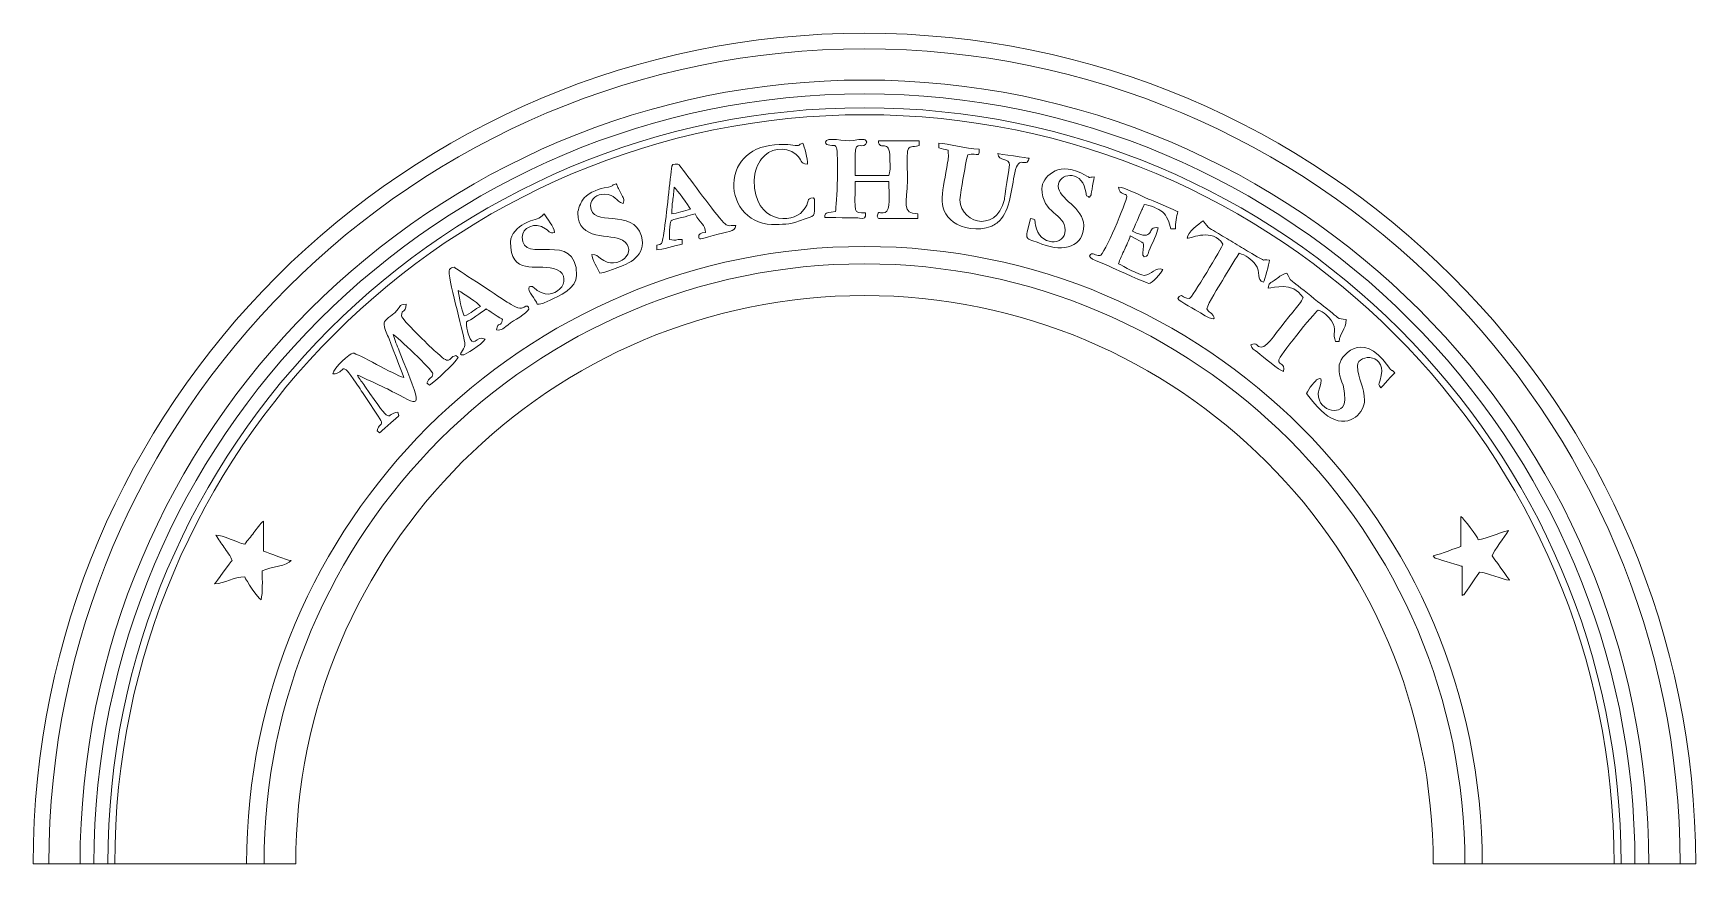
# Model space of a CAD drawing. Header units: inches. Extents: x 8.4 to 36.9, y 2.7 to 39.7.
# Drawn here: x 8.43 to 36.93, y 25.43 to 39.68 of the extents above; entities that cross this region are included whole.
import ezdxf

# ---------------------------------------------------------------- set-up
doc = ezdxf.new("R2010")
doc.units = ezdxf.units.IN
doc.header["$MEASUREMENT"] = 0
doc.layers.add('etch', color=1, linetype='Continuous', lineweight=0)
doc.layers.add('outline', color=5, linetype='Continuous', lineweight=0)

msp = doc.modelspace()

# ---------------------------------------------------------------- linework, layer by layer
at = {"layer": 'etch'}
for radius in [13.982, 13.447, 13.209, 12.971, 12.852, 10.591, 10.293]:
    msp.add_arc((22.68, 25.428), radius, 0, 180, dxfattribs=at)
at = {"layer": 'etch', "lineweight": 9}
for points, knots in [([(22.495, 37.837), (22.495, 37.837), (22.336, 37.813), (22.022, 37.913), (22.014, 37.809)], [0.80769231, 0.80769231, 0.80769231, 0.80769231, 0.80769232, 0.84615385, 0.84615385, 0.84615385, 0.84615385]), ([(20.917, 37.526), (20.917, 37.526), (21.04, 37.69), (21.313, 37.762), (21.51, 37.597)], [0.6, 0.6, 0.6, 0.6, 0.60000001, 0.66666667, 0.66666667, 0.66666667, 0.66666667]), ([(21.49, 37.754), (21.49, 37.754), (21.434, 37.757), (21.4, 37.772), (21.307, 37.772)], [0.8666667, 0.8666667, 0.8666667, 0.8666667, 0.8666667, 1, 1, 1, 1]), ([(21.625, 37.792), (21.625, 37.792), (21.527, 37.766), (21.608, 37.748), (21.49, 37.754)], [0.8, 0.8, 0.8, 0.8, 0.80000001, 0.86666667, 0.86666667, 0.86666667, 0.86666667]), ([(21.705, 37.434), (21.705, 37.434), (21.705, 37.515), (21.651, 37.739), (21.625, 37.792)], [0.73333333, 0.73333333, 0.73333333, 0.73333333, 0.73333334, 0.8, 0.8, 0.8, 0.8]), ([(22.014, 37.809), (22.014, 37.809), (22.01, 37.766), (22.048, 37.767), (22.087, 37.758)], [0.84615385, 0.84615385, 0.84615385, 0.84615385, 0.84615386, 0.88461538, 0.88461538, 0.88461538, 0.88461538]), ([(22.087, 37.758), (22.087, 37.758), (22.19, 37.735), (22.158, 37.786), (22.2, 37.71)], [0.88461538, 0.88461538, 0.88461538, 0.88461538, 0.88461539, 0.92307692, 0.92307692, 0.92307692, 0.92307692]), ([(22.2, 37.71), (22.2, 37.71), (22.238, 37.639), (22.208, 36.726), (22.182, 36.618)], [0.92307692, 0.92307692, 0.92307692, 0.92307692, 0.92307693, 1, 1, 1, 1]), ([(22.621, 37.854), (22.621, 37.854), (22.566, 37.856), (22.526, 37.841), (22.495, 37.837)], [0.76923077, 0.76923077, 0.76923077, 0.76923077, 0.76923078, 0.80769231, 0.80769231, 0.80769231, 0.80769231]), ([(22.521, 37.593), (22.521, 37.593), (22.521, 37.888), (22.676, 37.649), (22.719, 37.812)], [0.69230769, 0.69230769, 0.69230769, 0.69230769, 0.6923077, 0.73076923, 0.73076923, 0.73076923, 0.73076923]), ([(22.719, 37.812), (22.719, 37.812), (22.68, 37.865), (22.721, 37.851), (22.621, 37.854)], [0.73076923, 0.73076923, 0.73076923, 0.73076923, 0.73076924, 0.76923077, 0.76923077, 0.76923077, 0.76923077]), ([(22.918, 37.831), (22.918, 37.831), (22.935, 37.635), (23.117, 37.899), (23.117, 37.533), (23.117, 37.533), (23.117, 37.367), (23.13, 37.373), (23.097, 37.235)], [0.53846154, 0.53846154, 0.53846154, 0.53846154, 0.53846155, 0.57692308, 0.57692308, 0.57692308, 0.57692309, 0.61538462, 0.61538462, 0.61538462, 0.61538462]), ([(23.615, 37.831), (23.615, 37.831), (23.615, 37.831), (22.918, 37.831), (22.918, 37.831)], [0.5, 0.5, 0.5, 0.5, 0.50000001, 0.53846154, 0.53846154, 0.53846154, 0.53846154]), ([(23.416, 37.155), (23.416, 37.155), (23.414, 37.816), (23.38, 37.697), (23.615, 37.752)], [0.42307692, 0.42307692, 0.42307692, 0.42307692, 0.42307693, 0.46153846, 0.46153846, 0.46153846, 0.46153846]), ([(23.615, 37.752), (23.615, 37.752), (23.615, 37.752), (23.615, 37.831), (23.615, 37.831)], [0.46153846, 0.46153846, 0.46153846, 0.46153846, 0.46153847, 0.5, 0.5, 0.5, 0.5]), ([(24.649, 37.692), (24.649, 37.692), (24.41, 37.692), (24.118, 37.792), (23.953, 37.792)], [0.8125, 0.8125, 0.8125, 0.8125, 0.81250001, 0.875, 0.875, 0.875, 0.875]), ([(23.953, 37.792), (23.953, 37.792), (23.953, 37.792), (23.953, 37.712), (23.953, 37.712)], [0.875, 0.875, 0.875, 0.875, 0.875, 1, 1, 1, 1]), ([(24.112, 37.672), (24.112, 37.672), (24.12, 37.57), (24.126, 37.585), (24.106, 37.46)], [0.0625, 0.0625, 0.0625, 0.0625, 0.06250001, 0.125, 0.125, 0.125, 0.125]), ([(24.45, 37.593), (24.45, 37.593), (24.633, 37.641), (24.645, 37.518), (24.649, 37.692)], [0.75, 0.75, 0.75, 0.75, 0.75000001, 0.8125, 0.8125, 0.8125, 0.8125]), ([(25.257, 37.284), (25.257, 37.284), (25.328, 37.623), (25.453, 37.339), (25.504, 37.533)], [0.375, 0.375, 0.375, 0.375, 0.37500001, 0.4375, 0.4375, 0.4375, 0.4375]), ([(19.538, 37.375), (19.538, 37.375), (19.502, 37.421), (19.512, 37.434), (19.437, 37.434), (19.437, 37.434), (19.362, 37.434), (19.377, 37.375), (19.368, 37.304)], [0.7222222, 0.7222222, 0.7222222, 0.7222222, 0.7222222, 0.7777778, 0.7777778, 0.7777778, 0.7777778, 0.8333333, 0.8333333, 0.8333333, 0.8333333]), ([(20.266, 36.433), (20.266, 36.433), (20.107, 36.59), (19.707, 37.162), (19.538, 37.375)], [0.66666667, 0.66666667, 0.66666667, 0.66666667, 0.66666668, 0.72222222, 0.72222222, 0.72222222, 0.72222222]), ([(20.707, 37.616), (20.707, 37.616), (20.565, 37.51), (20.478, 37.379), (20.445, 37.161)], [0.06666667, 0.06666667, 0.06666667, 0.06666667, 0.06666668, 0.13333333, 0.13333333, 0.13333333, 0.13333333]), ([(21.62, 36.623), (21.62, 36.623), (21.441, 36.412), (20.79, 36.398), (20.79, 37.155), (20.79, 37.155), (20.79, 37.303), (20.85, 37.435), (20.917, 37.526)], [0.4666667, 0.4666667, 0.4666667, 0.4666667, 0.4666667, 0.5333333, 0.5333333, 0.5333333, 0.5333333, 0.6, 0.6, 0.6, 0.6]), ([(21.51, 37.597), (21.51, 37.597), (21.623, 37.503), (21.562, 37.437), (21.705, 37.434)], [0.66666667, 0.66666667, 0.66666667, 0.66666667, 0.66666668, 0.73333333, 0.73333333, 0.73333333, 0.73333333]), ([(22.521, 37.235), (22.521, 37.235), (22.521, 37.235), (22.521, 37.593), (22.521, 37.593)], [0.65384615, 0.65384615, 0.65384615, 0.65384615, 0.65384616, 0.69230769, 0.69230769, 0.69230769, 0.69230769]), ([(24.106, 37.46), (24.106, 37.46), (24.034, 36.986), (23.891, 36.675), (24.208, 36.435)], [0.125, 0.125, 0.125, 0.125, 0.12500001, 0.1875, 0.1875, 0.1875, 0.1875]), ([(24.324, 36.902), (24.324, 36.902), (24.367, 37.147), (24.398, 37.369), (24.45, 37.593)], [0.6875, 0.6875, 0.6875, 0.6875, 0.68750001, 0.75, 0.75, 0.75, 0.75]), ([(25.504, 37.533), (25.504, 37.533), (25.504, 37.533), (24.967, 37.613), (24.967, 37.613)], [0.4375, 0.4375, 0.4375, 0.4375, 0.43750001, 0.5, 0.5, 0.5, 0.5]), ([(24.967, 37.613), (24.967, 37.613), (24.979, 37.473), (25.166, 37.547), (25.166, 37.414)], [0.5, 0.5, 0.5, 0.5, 0.50000001, 0.5625, 0.5625, 0.5625, 0.5625]), ([(25.166, 37.414), (25.166, 37.414), (25.166, 37.414), (25.078, 36.826), (25.078, 36.826)], [0.5625, 0.5625, 0.5625, 0.5625, 0.56250001, 0.625, 0.625, 0.625, 0.625]), ([(26.387, 37.282), (26.387, 37.282), (25.978, 37.483), (25.723, 37.194), (25.723, 37.016)], [0.8461538, 0.8461538, 0.8461538, 0.8461538, 0.8461539, 1, 1, 1, 1]), ([(26.002, 37.056), (26.002, 37.056), (26.002, 37.271), (26.385, 37.345), (26.463, 37)], [0.46153846, 0.46153846, 0.46153846, 0.46153846, 0.46153847, 0.53846154, 0.53846154, 0.53846154, 0.53846154]), ([(18.423, 37.096), (18.423, 37.096), (18.298, 37.062), (18.462, 37.073), (18.216, 37.024)], [0.73333333, 0.73333333, 0.73333333, 0.73333333, 0.73333334, 0.8, 0.8, 0.8, 0.8]), ([(18.509, 36.923), (18.509, 36.923), (18.476, 36.987), (18.453, 37.038), (18.423, 37.096)], [0.66666667, 0.66666667, 0.66666667, 0.66666667, 0.66666668, 0.73333333, 0.73333333, 0.73333333, 0.73333333]), ([(19.368, 37.304), (19.368, 37.304), (19.326, 36.997), (19.269, 36.376), (19.225, 36.154)], [0.83333333, 0.83333333, 0.83333333, 0.83333333, 0.83333334, 0.88888889, 0.88888889, 0.88888889, 0.88888889]), ([(20.445, 37.161), (20.445, 37.161), (20.391, 36.814), (20.658, 36.399), (21.088, 36.399)], [0.13333333, 0.13333333, 0.13333333, 0.13333333, 0.13333334, 0.2, 0.2, 0.2, 0.2]), ([(22.7, 36.598), (22.7, 36.598), (22.475, 36.598), (22.521, 36.566), (22.521, 37.135)], [0.11538462, 0.11538462, 0.11538462, 0.11538462, 0.11538463, 0.15384615, 0.15384615, 0.15384615, 0.15384615]), ([(23.097, 37.235), (23.097, 37.235), (23.097, 37.235), (22.521, 37.235), (22.521, 37.235)], [0.61538462, 0.61538462, 0.61538462, 0.61538462, 0.61538463, 0.65384615, 0.65384615, 0.65384615, 0.65384615]), ([(22.521, 37.135), (22.521, 37.135), (22.521, 37.135), (23.097, 37.135), (23.097, 37.135)], [0.15384615, 0.15384615, 0.15384615, 0.15384615, 0.15384616, 0.19230769, 0.19230769, 0.19230769, 0.19230769]), ([(23.097, 37.135), (23.097, 37.135), (23.097, 36.907), (23.139, 36.637), (23.032, 36.604)], [0.19230769, 0.19230769, 0.19230769, 0.19230769, 0.1923077, 0.23076923, 0.23076923, 0.23076923, 0.23076923]), ([(23.595, 36.578), (23.595, 36.578), (23.302, 36.585), (23.417, 36.762), (23.416, 37.155)], [0.38461538, 0.38461538, 0.38461538, 0.38461538, 0.38461539, 0.42307692, 0.42307692, 0.42307692, 0.42307692]), ([(25.001, 36.465), (25.001, 36.465), (25.172, 36.638), (25.2, 37.016), (25.257, 37.284)], [0.3125, 0.3125, 0.3125, 0.3125, 0.31250001, 0.375, 0.375, 0.375, 0.375]), ([(26.439, 36.379), (26.439, 36.379), (26.439, 36.682), (26.002, 36.839), (26.002, 37.056)], [0.38461538, 0.38461538, 0.38461538, 0.38461538, 0.38461539, 0.46153846, 0.46153846, 0.46153846, 0.46153846]), ([(26.618, 37.215), (26.618, 37.215), (26.492, 37.204), (26.597, 37.178), (26.387, 37.282)], [0.76923077, 0.76923077, 0.76923077, 0.76923077, 0.76923078, 0.84615385, 0.84615385, 0.84615385, 0.84615385]), ([(26.564, 36.908), (26.564, 36.908), (26.564, 36.908), (26.618, 37.215), (26.618, 37.215)], [0.69230769, 0.69230769, 0.69230769, 0.69230769, 0.6923077, 0.76923077, 0.76923077, 0.76923077, 0.76923077]), ([(17.846, 36.817), (17.846, 36.817), (17.823, 36.782), (17.766, 36.651), (17.766, 36.598)], [0.8666667, 0.8666667, 0.8666667, 0.8666667, 0.8666667, 1, 1, 1, 1]), ([(18.216, 37.024), (18.216, 37.024), (18.092, 36.999), (17.91, 36.92), (17.846, 36.817)], [0.8, 0.8, 0.8, 0.8, 0.80000001, 0.86666667, 0.86666667, 0.86666667, 0.86666667]), ([(17.985, 36.718), (17.985, 36.718), (17.985, 36.842), (18.095, 36.917), (18.224, 36.917), (18.224, 36.917), (18.413, 36.917), (18.41, 36.793), (18.542, 36.757)], [0.4666667, 0.4666667, 0.4666667, 0.4666667, 0.4666667, 0.5333333, 0.5333333, 0.5333333, 0.5333333, 0.6, 0.6, 0.6, 0.6]), ([(18.542, 36.757), (18.542, 36.757), (18.576, 36.827), (18.544, 36.857), (18.509, 36.923)], [0.6, 0.6, 0.6, 0.6, 0.60000001, 0.66666667, 0.66666667, 0.66666667, 0.66666667]), ([(19.392, 36.803), (19.392, 36.803), (19.401, 36.876), (19.416, 36.979), (19.417, 37.036)], [0.2, 0.2, 0.2, 0.2, 0.2, 0.4, 0.4, 0.4, 0.4]), ([(19.417, 37.036), (19.417, 37.036), (19.47, 36.997), (19.658, 36.729), (19.696, 36.658)], [0.4, 0.4, 0.4, 0.4, 0.4, 0.6, 0.6, 0.6, 0.6]), ([(21.566, 36.459), (21.566, 36.459), (21.857, 36.568), (21.824, 36.492), (21.824, 36.797)], [0.26666667, 0.26666667, 0.26666667, 0.26666667, 0.26666668, 0.33333333, 0.33333333, 0.33333333, 0.33333333]), ([(21.804, 36.857), (21.804, 36.857), (21.661, 36.845), (21.766, 36.795), (21.62, 36.623)], [0.4, 0.4, 0.4, 0.4, 0.40000001, 0.46666667, 0.46666667, 0.46666667, 0.46666667]), ([(21.824, 36.797), (21.824, 36.797), (21.824, 36.873), (21.83, 36.804), (21.804, 36.857)], [0.33333333, 0.33333333, 0.33333333, 0.33333333, 0.33333334, 0.4, 0.4, 0.4, 0.4]), ([(25.078, 36.826), (25.078, 36.826), (24.939, 36.21), (24.243, 36.437), (24.324, 36.902)], [0.625, 0.625, 0.625, 0.625, 0.62500001, 0.6875, 0.6875, 0.6875, 0.6875]), ([(26.463, 37), (26.463, 37), (26.493, 36.868), (26.471, 36.897), (26.519, 36.877)], [0.53846154, 0.53846154, 0.53846154, 0.53846154, 0.53846155, 0.61538462, 0.61538462, 0.61538462, 0.61538462]), ([(26.519, 36.877), (26.519, 36.877), (26.52, 36.876), (26.523, 36.817), (26.564, 36.908)], [0.61538462, 0.61538462, 0.61538462, 0.61538462, 0.61538463, 0.69230769, 0.69230769, 0.69230769, 0.69230769]), ([(27.175, 36.877), (27.175, 36.786), (26.781, 35.862), (26.718, 35.862), (26.718, 35.862), (26.635, 35.862), (26.594, 35.922), (26.554, 35.882)], [0, 0, 0, 0, 0.04166667, 0.04166667, 0.04166667, 0.04166668, 0.08333333, 0.08333333, 0.08333333, 0.08333333]), ([(27.55, 36.834), (27.55, 36.834), (27.388, 36.901), (27.152, 37.033), (27.036, 37.036)], [0.875, 0.875, 0.875, 0.875, 0.87500001, 0.91666667, 0.91666667, 0.91666667, 0.91666667]), ([(27.036, 37.036), (27.036, 37.036), (27.049, 36.887), (27.175, 36.946), (27.175, 36.877)], [0.91666667, 0.91666667, 0.91666667, 0.91666667, 0.91666668, 1, 1, 1, 1]), ([(28.051, 36.618), (28.051, 36.618), (28.051, 36.618), (27.55, 36.834), (27.55, 36.834)], [0.83333333, 0.83333333, 0.83333333, 0.83333333, 0.83333334, 0.875, 0.875, 0.875, 0.875]), ([(17.159, 36.549), (17.159, 36.549), (17.075, 36.473), (17.016, 36.501), (16.844, 36.406)], [0.78571429, 0.78571429, 0.78571429, 0.78571429, 0.7857143, 0.85714286, 0.85714286, 0.85714286, 0.85714286]), ([(17.189, 36.578), (17.189, 36.578), (17.15, 36.55), (17.19, 36.576), (17.159, 36.549)], [0.71428571, 0.71428571, 0.71428571, 0.71428571, 0.71428572, 0.78571429, 0.78571429, 0.78571429, 0.78571429]), ([(17.368, 36.26), (17.368, 36.26), (17.361, 36.354), (17.238, 36.506), (17.189, 36.578)], [0.64285714, 0.64285714, 0.64285714, 0.64285714, 0.64285715, 0.71428571, 0.71428571, 0.71428571, 0.71428571]), ([(18.856, 36.196), (18.856, 36.196), (18.716, 36.696), (17.985, 36.324), (17.985, 36.718)], [0.4, 0.4, 0.4, 0.4, 0.40000001, 0.46666667, 0.46666667, 0.46666667, 0.46666667]), ([(19.344, 36.353), (19.344, 36.353), (19.366, 36.503), (19.34, 36.464), (19.605, 36.53)], [0.27777778, 0.27777778, 0.27777778, 0.27777778, 0.27777779, 0.33333333, 0.33333333, 0.33333333, 0.33333333]), ([(19.696, 36.658), (19.696, 36.658), (19.607, 36.637), (19.459, 36.585), (19.378, 36.578)], [0.6, 0.6, 0.6, 0.6, 0.6, 1, 1, 1, 1]), ([(19.605, 36.53), (19.605, 36.53), (19.678, 36.549), (19.712, 36.564), (19.775, 36.578)], [0.33333333, 0.33333333, 0.33333333, 0.33333333, 0.33333334, 0.38888889, 0.38888889, 0.38888889, 0.38888889]), ([(19.775, 36.578), (19.775, 36.578), (19.861, 36.417), (19.951, 36.394), (19.954, 36.26)], [0.38888889, 0.38888889, 0.38888889, 0.38888889, 0.3888889, 0.44444444, 0.44444444, 0.44444444, 0.44444444]), ([(22.003, 36.519), (22.003, 36.519), (22.003, 36.519), (22.594, 36.508), (22.594, 36.508)], [0.03846154, 0.03846154, 0.03846154, 0.03846154, 0.03846155, 0.07692308, 0.07692308, 0.07692308, 0.07692308]), ([(22.594, 36.508), (22.594, 36.508), (22.691, 36.494), (22.697, 36.494), (22.7, 36.598)], [0.07692308, 0.07692308, 0.07692308, 0.07692308, 0.07692309, 0.11538462, 0.11538462, 0.11538462, 0.11538462]), ([(23.032, 36.604), (23.032, 36.604), (22.931, 36.573), (22.928, 36.649), (22.898, 36.539)], [0.23076923, 0.23076923, 0.23076923, 0.23076923, 0.23076924, 0.26923077, 0.26923077, 0.26923077, 0.26923077]), ([(22.898, 36.539), (22.898, 36.539), (22.922, 36.505), (22.901, 36.499), (22.958, 36.499)], [0.26923077, 0.26923077, 0.26923077, 0.26923077, 0.26923078, 0.30769231, 0.30769231, 0.30769231, 0.30769231]), ([(22.958, 36.499), (22.958, 36.499), (22.958, 36.499), (23.595, 36.499), (23.595, 36.499)], [0.30769231, 0.30769231, 0.30769231, 0.30769231, 0.30769232, 0.34615385, 0.34615385, 0.34615385, 0.34615385]), ([(23.595, 36.499), (23.595, 36.499), (23.595, 36.499), (23.595, 36.578), (23.595, 36.578)], [0.34615385, 0.34615385, 0.34615385, 0.34615385, 0.34615386, 0.38461538, 0.38461538, 0.38461538, 0.38461538]), ([(25.524, 36.499), (25.524, 36.499), (25.426, 36.079), (25.417, 36.183), (25.723, 36.061)], [0.23076923, 0.23076923, 0.23076923, 0.23076923, 0.23076924, 0.30769231, 0.30769231, 0.30769231, 0.30769231]), ([(25.61, 36.386), (25.61, 36.386), (25.594, 36.48), (25.626, 36.49), (25.524, 36.499)], [0.15384615, 0.15384615, 0.15384615, 0.15384615, 0.15384616, 0.23076923, 0.23076923, 0.23076923, 0.23076923]), ([(27.275, 36.28), (27.275, 36.28), (27.275, 36.28), (27.444, 36.667), (27.444, 36.667)], [0.58333333, 0.58333333, 0.58333333, 0.58333333, 0.58333334, 0.625, 0.625, 0.625, 0.625]), ([(27.444, 36.667), (27.444, 36.667), (27.476, 36.738), (27.453, 36.66), (27.474, 36.737)], [0.625, 0.625, 0.625, 0.625, 0.62500001, 0.66666667, 0.66666667, 0.66666667, 0.66666667]), ([(27.474, 36.737), (27.474, 36.737), (27.575, 36.735), (27.727, 36.662), (27.787, 36.613)], [0.66666667, 0.66666667, 0.66666667, 0.66666667, 0.66666668, 0.70833333, 0.70833333, 0.70833333, 0.70833333]), ([(27.787, 36.613), (27.787, 36.613), (27.866, 36.549), (27.905, 36.431), (27.931, 36.32)], [0.70833333, 0.70833333, 0.70833333, 0.70833333, 0.70833334, 0.75, 0.75, 0.75, 0.75]), ([(28.011, 36.32), (28.011, 36.32), (28.011, 36.418), (28.032, 36.537), (28.051, 36.618)], [0.79166667, 0.79166667, 0.79166667, 0.79166667, 0.79166668, 0.83333333, 0.83333333, 0.83333333, 0.83333333]), ([(16.844, 36.406), (16.844, 36.406), (16.749, 36.354), (16.612, 36.232), (16.612, 36.101)], [0.8571429, 0.8571429, 0.8571429, 0.8571429, 0.8571429, 1, 1, 1, 1]), ([(17.746, 35.524), (17.746, 35.524), (17.746, 36.328), (16.811, 35.682), (16.811, 36.181), (16.811, 36.181), (16.811, 36.334), (17.026, 36.456), (17.213, 36.323)], [0.4285714, 0.4285714, 0.4285714, 0.4285714, 0.4285714, 0.5, 0.5, 0.5, 0.5, 0.5714286, 0.5714286, 0.5714286, 0.5714286]), ([(17.213, 36.323), (17.213, 36.323), (17.291, 36.267), (17.279, 36.241), (17.368, 36.26)], [0.57142857, 0.57142857, 0.57142857, 0.57142857, 0.57142858, 0.64285714, 0.64285714, 0.64285714, 0.64285714]), ([(18.405, 35.641), (18.405, 35.641), (18.65, 35.718), (18.95, 35.862), (18.856, 36.196)], [0.33333333, 0.33333333, 0.33333333, 0.33333333, 0.33333334, 0.4, 0.4, 0.4, 0.4]), ([(19.338, 36.141), (19.338, 36.141), (19.338, 36.214), (19.334, 36.282), (19.344, 36.353)], [0.22222222, 0.22222222, 0.22222222, 0.22222222, 0.22222223, 0.27777778, 0.27777778, 0.27777778, 0.27777778]), ([(19.954, 36.26), (19.954, 36.26), (19.865, 36.253), (19.833, 36.234), (19.839, 36.183)], [0.44444444, 0.44444444, 0.44444444, 0.44444444, 0.44444445, 0.5, 0.5, 0.5, 0.5]), ([(19.839, 36.183), (19.839, 36.183), (19.846, 36.128), (19.848, 36.141), (20.085, 36.209)], [0.5, 0.5, 0.5, 0.5, 0.50000001, 0.55555556, 0.55555556, 0.55555556, 0.55555556]), ([(20.085, 36.209), (20.085, 36.209), (20.33, 36.28), (20.462, 36.26), (20.472, 36.379)], [0.55555556, 0.55555556, 0.55555556, 0.55555556, 0.55555557, 0.61111111, 0.61111111, 0.61111111, 0.61111111]), ([(20.472, 36.379), (20.472, 36.379), (20.335, 36.379), (20.342, 36.357), (20.266, 36.433)], [0.61111111, 0.61111111, 0.61111111, 0.61111111, 0.61111112, 0.66666667, 0.66666667, 0.66666667, 0.66666667]), ([(21.088, 36.399), (21.088, 36.399), (21.282, 36.399), (21.384, 36.391), (21.566, 36.459)], [0.2, 0.2, 0.2, 0.2, 0.20000001, 0.26666667, 0.26666667, 0.26666667, 0.26666667]), ([(24.208, 36.435), (24.208, 36.435), (24.342, 36.334), (24.637, 36.281), (24.846, 36.361)], [0.1875, 0.1875, 0.1875, 0.1875, 0.18750001, 0.25, 0.25, 0.25, 0.25]), ([(24.846, 36.361), (24.846, 36.361), (24.887, 36.377), (24.967, 36.432), (25.001, 36.465)], [0.25, 0.25, 0.25, 0.25, 0.25000001, 0.3125, 0.3125, 0.3125, 0.3125]), ([(26.121, 36.3), (26.121, 36.3), (26.121, 36.015), (25.674, 36.025), (25.61, 36.386)], [0.07692308, 0.07692308, 0.07692308, 0.07692308, 0.07692309, 0.15384615, 0.15384615, 0.15384615, 0.15384615]), ([(25.723, 36.061), (25.723, 36.061), (26.105, 35.909), (26.439, 36.026), (26.439, 36.379)], [0.30769231, 0.30769231, 0.30769231, 0.30769231, 0.30769232, 0.38461538, 0.38461538, 0.38461538, 0.38461538]), ([(27.135, 35.962), (27.135, 35.962), (27.163, 36.026), (27.221, 36.139), (27.235, 36.2)], [0.33333333, 0.33333333, 0.33333333, 0.33333333, 0.33333334, 0.375, 0.375, 0.375, 0.375]), ([(27.235, 36.2), (27.235, 36.2), (27.532, 36.043), (27.454, 36.124), (27.454, 35.902)], [0.375, 0.375, 0.375, 0.375, 0.37500001, 0.41666667, 0.41666667, 0.41666667, 0.41666667]), ([(27.712, 36.34), (27.712, 36.34), (27.507, 36.383), (27.684, 36.084), (27.275, 36.28)], [0.54166667, 0.54166667, 0.54166667, 0.54166667, 0.54166668, 0.58333333, 0.58333333, 0.58333333, 0.58333333]), ([(27.557, 35.938), (27.557, 35.938), (27.61, 36.076), (27.705, 36.247), (27.712, 36.34)], [0.5, 0.5, 0.5, 0.5, 0.50000001, 0.54166667, 0.54166667, 0.54166667, 0.54166667]), ([(27.931, 36.32), (27.931, 36.32), (27.931, 36.32), (28.011, 36.32), (28.011, 36.32)], [0.75, 0.75, 0.75, 0.75, 0.75000001, 0.79166667, 0.79166667, 0.79166667, 0.79166667]), ([(28.488, 36.459), (28.488, 36.459), (28.405, 36.403), (28.219, 36.268), (28.21, 36.161)], [0.8823529, 0.8823529, 0.8823529, 0.8823529, 0.882353, 1, 1, 1, 1]), ([(28.748, 36.241), (28.748, 36.241), (28.606, 36.326), (28.582, 36.318), (28.488, 36.459)], [0.82352941, 0.82352941, 0.82352941, 0.82352941, 0.82352942, 0.88235294, 0.88235294, 0.88235294, 0.88235294]), ([(29.034, 36.07), (29.034, 36.07), (28.931, 36.131), (28.846, 36.183), (28.748, 36.241)], [0.76470588, 0.76470588, 0.76470588, 0.76470588, 0.76470589, 0.82352941, 0.82352941, 0.82352941, 0.82352941]), ([(18.53, 36.129), (18.53, 36.129), (18.83, 35.949), (18.448, 35.577), (18.156, 35.814)], [0.06666667, 0.06666667, 0.06666667, 0.06666667, 0.06666668, 0.13333333, 0.13333333, 0.13333333, 0.13333333]), ([(19.225, 36.154), (19.225, 36.154), (19.206, 36.056), (19.208, 36.062), (19.119, 36.041)], [0.8888889, 0.8888889, 0.8888889, 0.8888889, 0.8888889, 1, 1, 1, 1]), ([(19.119, 35.962), (19.119, 35.962), (19.202, 35.964), (19.443, 36.035), (19.557, 36.061)], [0.05555556, 0.05555556, 0.05555556, 0.05555556, 0.05555557, 0.11111111, 0.11111111, 0.11111111, 0.11111111]), ([(19.557, 36.141), (19.557, 36.141), (19.419, 36.141), (19.472, 36.109), (19.338, 36.141)], [0.16666667, 0.16666667, 0.16666667, 0.16666667, 0.16666668, 0.22222222, 0.22222222, 0.22222222, 0.22222222]), ([(19.557, 36.061), (19.557, 36.061), (19.557, 36.061), (19.557, 36.141), (19.557, 36.141)], [0.11111111, 0.11111111, 0.11111111, 0.11111111, 0.11111112, 0.16666667, 0.16666667, 0.16666667, 0.16666667]), ([(27.036, 35.723), (27.036, 35.723), (27.051, 35.788), (27.108, 35.901), (27.135, 35.962)], [0.29166667, 0.29166667, 0.29166667, 0.29166667, 0.29166668, 0.33333333, 0.33333333, 0.33333333, 0.33333333]), ([(27.474, 35.842), (27.474, 35.842), (27.547, 35.862), (27.528, 35.86), (27.557, 35.938)], [0.45833333, 0.45833333, 0.45833333, 0.45833333, 0.45833334, 0.5, 0.5, 0.5, 0.5]), ([(28.826, 36.061), (28.826, 36.061), (28.812, 36.006), (28.286, 35.126), (28.25, 35.126)], [0.05882353, 0.05882353, 0.05882353, 0.05882353, 0.05882354, 0.11764706, 0.11764706, 0.11764706, 0.11764706]), ([(29.32, 35.898), (29.32, 35.898), (29.219, 35.959), (29.137, 36.008), (29.034, 36.07)], [0.70588235, 0.70588235, 0.70588235, 0.70588235, 0.70588236, 0.76470588, 0.76470588, 0.76470588, 0.76470588]), ([(15.62, 35.657), (15.62, 35.657), (15.599, 35.654), (15.558, 35.635), (15.558, 35.604)], [0.875, 0.875, 0.875, 0.875, 0.875, 1, 1, 1, 1]), ([(15.686, 35.635), (15.686, 35.635), (15.625, 35.671), (15.689, 35.666), (15.62, 35.657)], [0.8125, 0.8125, 0.8125, 0.8125, 0.81250001, 0.875, 0.875, 0.875, 0.875]), ([(16.529, 35.083), (16.529, 35.083), (16.529, 35.083), (15.686, 35.635), (15.686, 35.635)], [0.75, 0.75, 0.75, 0.75, 0.75000001, 0.8125, 0.8125, 0.8125, 0.8125]), ([(17.348, 35.643), (17.348, 35.643), (17.732, 35.55), (17.436, 35.027), (17.071, 35.266)], [0.07142857, 0.07142857, 0.07142857, 0.07142857, 0.07142858, 0.14285714, 0.14285714, 0.14285714, 0.14285714]), ([(18.156, 35.814), (18.156, 35.814), (18.102, 35.857), (18.093, 35.88), (18.005, 35.882)], [0.13333333, 0.13333333, 0.13333333, 0.13333333, 0.13333334, 0.2, 0.2, 0.2, 0.2]), ([(18.005, 35.882), (18.005, 35.882), (18.012, 35.796), (18.106, 35.636), (18.144, 35.564)], [0.2, 0.2, 0.2, 0.2, 0.20000001, 0.26666667, 0.26666667, 0.26666667, 0.26666667]), ([(18.144, 35.564), (18.144, 35.564), (18.227, 35.571), (18.333, 35.619), (18.405, 35.641)], [0.26666667, 0.26666667, 0.26666667, 0.26666667, 0.26666668, 0.33333333, 0.33333333, 0.33333333, 0.33333333]), ([(26.554, 35.882), (26.554, 35.882), (26.476, 35.804), (26.732, 35.757), (26.943, 35.65)], [0.08333333, 0.08333333, 0.08333333, 0.08333333, 0.08333334, 0.125, 0.125, 0.125, 0.125]), ([(26.943, 35.65), (26.943, 35.65), (27.001, 35.621), (27.536, 35.385), (27.553, 35.385)], [0.125, 0.125, 0.125, 0.125, 0.12500001, 0.16666667, 0.16666667, 0.16666667, 0.16666667]), ([(27.474, 35.524), (27.474, 35.524), (27.397, 35.524), (27.108, 35.685), (27.036, 35.723)], [0.25, 0.25, 0.25, 0.25, 0.25000001, 0.29166667, 0.29166667, 0.29166667, 0.29166667]), ([(27.454, 35.902), (27.454, 35.902), (27.454, 35.826), (27.448, 35.895), (27.474, 35.842)], [0.41666667, 0.41666667, 0.41666667, 0.41666667, 0.41666668, 0.45833333, 0.45833333, 0.45833333, 0.45833333]), ([(27.792, 35.624), (27.792, 35.624), (27.672, 35.681), (27.603, 35.524), (27.474, 35.524)], [0.20833333, 0.20833333, 0.20833333, 0.20833333, 0.20833334, 0.25, 0.25, 0.25, 0.25]), ([(28.815, 35.436), (28.815, 35.436), (28.915, 35.602), (29.002, 35.749), (29.105, 35.902)], [0.41176471, 0.41176471, 0.41176471, 0.41176471, 0.41176472, 0.47058824, 0.47058824, 0.47058824, 0.47058824]), ([(29.105, 35.902), (29.105, 35.902), (29.206, 35.879), (29.32, 35.791), (29.379, 35.718)], [0.47058824, 0.47058824, 0.47058824, 0.47058824, 0.47058825, 0.52941176, 0.52941176, 0.52941176, 0.52941176]), ([(29.622, 35.783), (29.622, 35.783), (29.467, 35.816), (29.611, 35.723), (29.32, 35.898)], [0.64705882, 0.64705882, 0.64705882, 0.64705882, 0.64705883, 0.70588235, 0.70588235, 0.70588235, 0.70588235]), ([(29.379, 35.718), (29.379, 35.718), (29.494, 35.577), (29.377, 35.444), (29.523, 35.405)], [0.52941176, 0.52941176, 0.52941176, 0.52941176, 0.52941177, 0.58823529, 0.58823529, 0.58823529, 0.58823529]), ([(29.523, 35.405), (29.523, 35.405), (29.542, 35.444), (29.617, 35.727), (29.622, 35.783)], [0.58823529, 0.58823529, 0.58823529, 0.58823529, 0.5882353, 0.64705882, 0.64705882, 0.64705882, 0.64705882]), ([(17.071, 35.266), (17.071, 35.266), (17.007, 35.308), (16.999, 35.354), (16.931, 35.325)], [0.14285714, 0.14285714, 0.14285714, 0.14285714, 0.14285715, 0.21428571, 0.21428571, 0.21428571, 0.21428571]), ([(17.28, 35.095), (17.28, 35.095), (17.445, 35.164), (17.746, 35.306), (17.746, 35.524)], [0.35714286, 0.35714286, 0.35714286, 0.35714286, 0.35714287, 0.42857143, 0.42857143, 0.42857143, 0.42857143]), ([(27.553, 35.385), (27.553, 35.385), (27.606, 35.385), (27.776, 35.562), (27.792, 35.624)], [0.16666667, 0.16666667, 0.16666667, 0.16666667, 0.16666668, 0.20833333, 0.20833333, 0.20833333, 0.20833333]), ([(28.548, 34.947), (28.548, 34.947), (28.572, 35.049), (28.752, 35.33), (28.815, 35.436)], [0.35294118, 0.35294118, 0.35294118, 0.35294118, 0.35294119, 0.41176471, 0.41176471, 0.41176471, 0.41176471]), ([(29.742, 35.464), (29.742, 35.464), (29.62, 35.379), (29.609, 35.391), (29.602, 35.305)], [0.8947368, 0.8947368, 0.8947368, 0.8947368, 0.8947369, 1, 1, 1, 1]), ([(29.92, 35.564), (29.92, 35.564), (29.849, 35.547), (29.795, 35.502), (29.742, 35.464)], [0.84210526, 0.84210526, 0.84210526, 0.84210526, 0.84210527, 0.89473684, 0.89473684, 0.89473684, 0.89473684]), ([(30.016, 35.421), (30.016, 35.421), (29.953, 35.473), (29.957, 35.495), (29.92, 35.564)], [0.78947368, 0.78947368, 0.78947368, 0.78947368, 0.78947369, 0.84210526, 0.84210526, 0.84210526, 0.84210526]), ([(30.648, 34.919), (30.648, 34.919), (30.648, 34.919), (30.016, 35.421), (30.016, 35.421)], [0.73684211, 0.73684211, 0.73684211, 0.73684211, 0.73684212, 0.78947368, 0.78947368, 0.78947368, 0.78947368]), ([(15.817, 34.828), (15.817, 34.828), (15.787, 34.889), (15.72, 35.176), (15.717, 35.266)], [0.5, 0.5, 0.5, 0.5, 0.5, 1, 1, 1, 1]), ([(16.8, 34.96), (16.8, 34.96), (16.727, 34.944), (16.595, 35.043), (16.529, 35.083)], [0.6875, 0.6875, 0.6875, 0.6875, 0.68750001, 0.75, 0.75, 0.75, 0.75]), ([(16.931, 35.325), (16.931, 35.325), (16.895, 35.239), (17.043, 35.128), (17.07, 35.027)], [0.21428571, 0.21428571, 0.21428571, 0.21428571, 0.21428572, 0.28571429, 0.28571429, 0.28571429, 0.28571429]), ([(17.07, 35.027), (17.07, 35.027), (17.161, 35.029), (17.201, 35.062), (17.28, 35.095)], [0.28571429, 0.28571429, 0.28571429, 0.28571429, 0.2857143, 0.35714286, 0.35714286, 0.35714286, 0.35714286]), ([(28.25, 35.126), (28.25, 35.126), (28.115, 35.126), (28.132, 35.243), (28.051, 35.126)], [0.11764706, 0.11764706, 0.11764706, 0.11764706, 0.11764707, 0.17647059, 0.17647059, 0.17647059, 0.17647059]), ([(28.051, 35.126), (28.051, 35.126), (28.095, 35.066), (28.352, 34.938), (28.44, 34.88)], [0.17647059, 0.17647059, 0.17647059, 0.17647059, 0.1764706, 0.23529412, 0.23529412, 0.23529412, 0.23529412]), ([(30.199, 35.146), (30.199, 35.146), (30.18, 35.075), (30.093, 34.982), (30.044, 34.923)], [0.05263158, 0.05263158, 0.05263158, 0.05263158, 0.05263159, 0.10526316, 0.10526316, 0.10526316, 0.10526316]), ([(14.628, 34.883), (14.628, 34.883), (14.591, 34.85), (14.444, 34.751), (14.444, 34.709)], [0.92592593, 0.92592593, 0.92592593, 0.92592593, 0.92592594, 1, 1, 1, 1]), ([(14.822, 35.027), (14.822, 35.027), (14.679, 35.024), (14.745, 34.985), (14.628, 34.883)], [0.88888889, 0.88888889, 0.88888889, 0.88888889, 0.8888889, 0.92592593, 0.92592593, 0.92592593, 0.92592593]), ([(15.304, 34.236), (15.304, 34.236), (15.229, 34.305), (14.743, 34.772), (14.743, 34.828), (14.743, 34.828), (14.743, 34.961), (14.818, 34.86), (14.822, 35.027)], [0.81481481, 0.81481481, 0.81481481, 0.81481481, 0.81481482, 0.85185185, 0.85185185, 0.85185185, 0.85185186, 0.88888889, 0.88888889, 0.88888889, 0.88888889]), ([(16.095, 34.987), (16.095, 34.987), (16.006, 34.963), (15.939, 34.856), (15.817, 34.828)], [0.25, 0.25, 0.25, 0.25, 0.25, 0.5, 0.5, 0.5, 0.5]), ([(15.857, 34.729), (15.857, 34.729), (15.925, 34.747), (16.11, 34.89), (16.195, 34.947)], [0.3125, 0.3125, 0.3125, 0.3125, 0.31250001, 0.375, 0.375, 0.375, 0.375]), ([(16.195, 34.947), (16.195, 34.947), (16.195, 34.947), (16.473, 34.768), (16.473, 34.768)], [0.375, 0.375, 0.375, 0.375, 0.37500001, 0.4375, 0.4375, 0.4375, 0.4375]), ([(16.613, 34.709), (16.613, 34.709), (16.73, 34.792), (16.959, 34.898), (16.922, 34.977)], [0.5625, 0.5625, 0.5625, 0.5625, 0.56250001, 0.625, 0.625, 0.625, 0.625]), ([(16.922, 34.977), (16.922, 34.977), (16.898, 35.029), (16.866, 34.974), (16.8, 34.96)], [0.625, 0.625, 0.625, 0.625, 0.62500001, 0.6875, 0.6875, 0.6875, 0.6875]), ([(28.44, 34.88), (28.44, 34.88), (28.688, 34.716), (28.717, 34.784), (28.63, 34.867)], [0.23529412, 0.23529412, 0.23529412, 0.23529412, 0.23529413, 0.29411765, 0.29411765, 0.29411765, 0.29411765]), ([(28.63, 34.867), (28.63, 34.867), (28.591, 34.905), (28.589, 34.887), (28.548, 34.947)], [0.29411765, 0.29411765, 0.29411765, 0.29411765, 0.29411766, 0.35294118, 0.35294118, 0.35294118, 0.35294118]), ([(29.781, 34.072), (29.781, 34.072), (29.781, 34.115), (30.378, 34.874), (30.458, 34.927)], [0.42105263, 0.42105263, 0.42105263, 0.42105263, 0.42105264, 0.47368421, 0.47368421, 0.47368421, 0.47368421]), ([(30.044, 34.923), (30.044, 34.923), (29.981, 34.845), (29.931, 34.781), (29.867, 34.702)], [0.10526316, 0.10526316, 0.10526316, 0.10526316, 0.10526317, 0.15789474, 0.15789474, 0.15789474, 0.15789474]), ([(30.458, 34.927), (30.458, 34.927), (30.551, 34.906), (30.637, 34.814), (30.689, 34.741)], [0.47368421, 0.47368421, 0.47368421, 0.47368421, 0.47368422, 0.52631579, 0.52631579, 0.52631579, 0.52631579]), ([(30.935, 34.768), (30.935, 34.768), (30.794, 34.768), (30.789, 34.808), (30.648, 34.919)], [0.68421053, 0.68421053, 0.68421053, 0.68421053, 0.68421054, 0.73684211, 0.73684211, 0.73684211, 0.73684211]), ([(14.703, 34.231), (14.703, 34.231), (14.671, 34.312), (14.623, 34.424), (14.603, 34.51)], [0.55555556, 0.55555556, 0.55555556, 0.55555556, 0.55555557, 0.59259259, 0.59259259, 0.59259259, 0.59259259]), ([(14.603, 34.51), (14.603, 34.51), (14.659, 34.472), (15.28, 33.902), (15.28, 33.833), (15.28, 33.833), (15.28, 33.759), (15.207, 33.774), (15.18, 33.674)], [0.59259259, 0.59259259, 0.59259259, 0.59259259, 0.5925926, 0.62962963, 0.62962963, 0.62962963, 0.62962964, 0.66666667, 0.66666667, 0.66666667, 0.66666667]), ([(15.888, 34.522), (15.888, 34.522), (15.867, 34.596), (15.857, 34.638), (15.857, 34.729)], [0.25, 0.25, 0.25, 0.25, 0.25000001, 0.3125, 0.3125, 0.3125, 0.3125]), ([(16.175, 34.43), (16.175, 34.43), (16.025, 34.514), (15.972, 34.226), (15.888, 34.522)], [0.1875, 0.1875, 0.1875, 0.1875, 0.18750001, 0.25, 0.25, 0.25, 0.25]), ([(16.473, 34.768), (16.473, 34.768), (16.46, 34.613), (16.387, 34.754), (16.374, 34.589)], [0.4375, 0.4375, 0.4375, 0.4375, 0.43750001, 0.5, 0.5, 0.5, 0.5]), ([(16.374, 34.589), (16.374, 34.589), (16.466, 34.57), (16.483, 34.616), (16.613, 34.709)], [0.5, 0.5, 0.5, 0.5, 0.50000001, 0.5625, 0.5625, 0.5625, 0.5625]), ([(29.867, 34.702), (29.867, 34.702), (29.81, 34.632), (29.58, 34.291), (29.483, 34.291)], [0.15789474, 0.15789474, 0.15789474, 0.15789474, 0.15789475, 0.21052632, 0.21052632, 0.21052632, 0.21052632]), ([(30.689, 34.741), (30.689, 34.741), (30.783, 34.607), (30.699, 34.509), (30.756, 34.39)], [0.52631579, 0.52631579, 0.52631579, 0.52631579, 0.5263158, 0.57894737, 0.57894737, 0.57894737, 0.57894737]), ([(30.816, 34.39), (30.816, 34.39), (30.827, 34.532), (30.935, 34.59), (30.935, 34.768)], [0.63157895, 0.63157895, 0.63157895, 0.63157895, 0.63157896, 0.68421053, 0.68421053, 0.68421053, 0.68421053]), ([(31.65, 33.972), (31.65, 33.972), (31.201, 34.61), (30.816, 34.124), (30.816, 33.953)], [0.8461538, 0.8461538, 0.8461538, 0.8461538, 0.8461539, 1, 1, 1, 1]), ([(14.518, 34.464), (14.518, 34.464), (14.518, 34.464), (14.782, 33.774), (14.782, 33.774)], [0.03703704, 0.03703704, 0.03703704, 0.03703704, 0.03703705, 0.07407407, 0.07407407, 0.07407407, 0.07407407]), ([(14.62, 33.512), (14.62, 33.512), (15.116, 33.252), (15.1, 33.224), (14.703, 34.231)], [0.51851852, 0.51851852, 0.51851852, 0.51851852, 0.51851853, 0.55555556, 0.55555556, 0.55555556, 0.55555556]), ([(15.674, 34.148), (15.674, 34.148), (15.514, 34.111), (15.618, 33.946), (15.304, 34.236)], [0.77777778, 0.77777778, 0.77777778, 0.77777778, 0.77777779, 0.81481481, 0.81481481, 0.81481481, 0.81481481]), ([(15.831, 34.327), (15.831, 34.327), (15.83, 34.243), (15.678, 34.152), (15.81, 34.158)], [0.0625, 0.0625, 0.0625, 0.0625, 0.06250001, 0.125, 0.125, 0.125, 0.125]), ([(15.81, 34.158), (15.81, 34.158), (15.815, 34.158), (16.123, 34.332), (16.175, 34.43)], [0.125, 0.125, 0.125, 0.125, 0.12500001, 0.1875, 0.1875, 0.1875, 0.1875]), ([(29.483, 34.291), (29.483, 34.291), (29.401, 34.291), (29.416, 34.385), (29.304, 34.331)], [0.21052632, 0.21052632, 0.21052632, 0.21052632, 0.21052633, 0.26315789, 0.26315789, 0.26315789, 0.26315789]), ([(29.304, 34.331), (29.304, 34.331), (29.325, 34.25), (29.356, 34.253), (29.417, 34.205)], [0.26315789, 0.26315789, 0.26315789, 0.26315789, 0.2631579, 0.31578947, 0.31578947, 0.31578947, 0.31578947]), ([(29.417, 34.205), (29.417, 34.205), (29.518, 34.125), (29.792, 33.892), (29.861, 33.873)], [0.31578947, 0.31578947, 0.31578947, 0.31578947, 0.31578948, 0.36842105, 0.36842105, 0.36842105, 0.36842105]), ([(30.756, 34.39), (30.756, 34.39), (30.756, 34.39), (30.816, 34.39), (30.816, 34.39)], [0.57894737, 0.57894737, 0.57894737, 0.57894737, 0.57894738, 0.63157895, 0.63157895, 0.63157895, 0.63157895]), ([(13.907, 34.191), (13.907, 34.191), (13.868, 34.191), (13.578, 33.937), (13.569, 33.833)], [0.11111111, 0.11111111, 0.11111111, 0.11111111, 0.11111112, 0.14814815, 0.14814815, 0.14814815, 0.14814815]), ([(13.569, 33.833), (13.569, 33.833), (13.797, 33.839), (13.678, 34.107), (13.967, 33.674)], [0.14814815, 0.14814815, 0.14814815, 0.14814815, 0.14814816, 0.18518519, 0.18518519, 0.18518519, 0.18518519]), ([(14.782, 33.774), (14.782, 33.774), (14.616, 33.812), (13.995, 34.191), (13.907, 34.191)], [0.07407407, 0.07407407, 0.07407407, 0.07407407, 0.07407408, 0.11111111, 0.11111111, 0.11111111, 0.11111111]), ([(15.224, 33.639), (15.224, 33.639), (15.315, 33.698), (15.656, 34.021), (15.717, 34.112)], [0.7037037, 0.7037037, 0.7037037, 0.7037037, 0.70370371, 0.74074074, 0.74074074, 0.74074074, 0.74074074]), ([(15.717, 34.112), (15.717, 34.112), (15.717, 34.112), (15.674, 34.148), (15.674, 34.148)], [0.74074074, 0.74074074, 0.74074074, 0.74074074, 0.74074075, 0.77777778, 0.77777778, 0.77777778, 0.77777778]), ([(29.861, 33.873), (29.861, 33.873), (29.899, 34.037), (29.781, 33.963), (29.781, 34.072)], [0.36842105, 0.36842105, 0.36842105, 0.36842105, 0.36842106, 0.42105263, 0.42105263, 0.42105263, 0.42105263]), ([(31.253, 33.376), (31.253, 33.376), (31.253, 33.613), (31.134, 33.731), (31.134, 33.973), (31.134, 33.973), (31.134, 34.189), (31.679, 34.193), (31.518, 33.725)], [0.4615385, 0.4615385, 0.4615385, 0.4615385, 0.4615385, 0.5384615, 0.5384615, 0.5384615, 0.5384615, 0.6153846, 0.6153846, 0.6153846, 0.6153846]), ([(31.77, 33.853), (31.77, 33.853), (31.709, 33.937), (31.743, 33.84), (31.65, 33.972)], [0.76923077, 0.76923077, 0.76923077, 0.76923077, 0.76923078, 0.84615385, 0.84615385, 0.84615385, 0.84615385]), ([(13.967, 33.674), (13.967, 33.674), (14.026, 33.586), (14.081, 33.504), (14.142, 33.412)], [0.18518519, 0.18518519, 0.18518519, 0.18518519, 0.1851852, 0.22222222, 0.22222222, 0.22222222, 0.22222222]), ([(14.114, 33.623), (14.114, 33.623), (14.061, 33.699), (14.03, 33.731), (13.987, 33.814)], [0.40740741, 0.40740741, 0.40740741, 0.40740741, 0.40740742, 0.44444444, 0.44444444, 0.44444444, 0.44444444]), ([(13.987, 33.814), (13.987, 33.814), (13.987, 33.814), (14.504, 33.575), (14.504, 33.575)], [0.44444444, 0.44444444, 0.44444444, 0.44444444, 0.44444445, 0.48148148, 0.48148148, 0.48148148, 0.48148148]), ([(15.18, 33.674), (15.18, 33.674), (15.18, 33.674), (15.224, 33.639), (15.224, 33.639)], [0.66666667, 0.66666667, 0.66666667, 0.66666667, 0.66666668, 0.7037037, 0.7037037, 0.7037037, 0.7037037]), ([(30.439, 33.738), (30.439, 33.738), (30.431, 33.733), (30.28, 33.574), (30.259, 33.495)], [0.23076923, 0.23076923, 0.23076923, 0.23076923, 0.23076924, 0.30769231, 0.30769231, 0.30769231, 0.30769231]), ([(30.458, 33.495), (30.458, 33.495), (30.458, 33.552), (30.59, 33.833), (30.439, 33.738)], [0.15384615, 0.15384615, 0.15384615, 0.15384615, 0.15384616, 0.23076923, 0.23076923, 0.23076923, 0.23076923]), ([(31.518, 33.725), (31.518, 33.725), (31.487, 33.637), (31.489, 33.659), (31.532, 33.595)], [0.61538462, 0.61538462, 0.61538462, 0.61538462, 0.61538463, 0.69230769, 0.69230769, 0.69230769, 0.69230769]), ([(31.532, 33.595), (31.532, 33.595), (31.532, 33.595), (31.77, 33.853), (31.77, 33.853)], [0.69230769, 0.69230769, 0.69230769, 0.69230769, 0.6923077, 0.76923077, 0.76923077, 0.76923077, 0.76923077]), ([(14.683, 33.177), (14.683, 33.177), (14.454, 33.158), (14.622, 32.891), (14.114, 33.623)], [0.37037037, 0.37037037, 0.37037037, 0.37037037, 0.37037038, 0.40740741, 0.40740741, 0.40740741, 0.40740741]), ([(14.142, 33.412), (14.142, 33.412), (14.536, 32.819), (14.382, 33.073), (14.325, 32.859)], [0.22222222, 0.22222222, 0.22222222, 0.22222222, 0.22222223, 0.25925926, 0.25925926, 0.25925926, 0.25925926]), ([(14.504, 33.575), (14.504, 33.575), (14.545, 33.555), (14.58, 33.533), (14.62, 33.512)], [0.48148148, 0.48148148, 0.48148148, 0.48148148, 0.48148149, 0.51851852, 0.51851852, 0.51851852, 0.51851852]), ([(30.259, 33.495), (30.259, 33.495), (30.343, 33.37), (30.548, 33.142), (30.675, 33.077)], [0.30769231, 0.30769231, 0.30769231, 0.30769231, 0.30769232, 0.38461538, 0.38461538, 0.38461538, 0.38461538]), ([(30.915, 33.396), (30.915, 33.396), (30.915, 33.095), (30.458, 33.166), (30.458, 33.495)], [0.07692308, 0.07692308, 0.07692308, 0.07692308, 0.07692309, 0.15384615, 0.15384615, 0.15384615, 0.15384615]), ([(30.675, 33.077), (30.675, 33.077), (31.025, 32.896), (31.253, 33.196), (31.253, 33.376)], [0.38461538, 0.38461538, 0.38461538, 0.38461538, 0.38461539, 0.46153846, 0.46153846, 0.46153846, 0.46153846]), ([(14.369, 32.823), (14.369, 32.823), (14.369, 32.823), (14.651, 33.072), (14.651, 33.072)], [0.2962963, 0.2962963, 0.2962963, 0.2962963, 0.29629631, 0.33333333, 0.33333333, 0.33333333, 0.33333333]), ([(14.651, 33.072), (14.651, 33.072), (14.713, 33.132), (14.698, 33.106), (14.683, 33.177)], [0.33333333, 0.33333333, 0.33333333, 0.33333333, 0.33333334, 0.37037037, 0.37037037, 0.37037037, 0.37037037]), ([(14.325, 32.859), (14.325, 32.859), (14.325, 32.859), (14.369, 32.823), (14.369, 32.823)], [0.25925926, 0.25925926, 0.25925926, 0.25925926, 0.25925927, 0.2962963, 0.2962963, 0.2962963, 0.2962963]), ([(33.203, 30.989), (33.203, 30.989), (33.188, 31.046), (32.951, 31.356), (32.904, 31.387)], [0.76923077, 0.76923077, 0.76923077, 0.76923077, 0.76923078, 0.84615385, 0.84615385, 0.84615385, 0.84615385]), ([(32.904, 31.387), (32.904, 31.387), (32.904, 31.387), (32.904, 30.87), (32.904, 30.87)], [0.8461538, 0.8461538, 0.8461538, 0.8461538, 0.8461539, 1, 1, 1, 1]), ([(11.56, 31.069), (11.56, 31.069), (11.608, 30.996), (11.652, 30.93), (11.703, 30.854)], [0.07692308, 0.07692308, 0.07692308, 0.07692308, 0.07692309, 0.15384615, 0.15384615, 0.15384615, 0.15384615]), ([(12.214, 31.111), (12.214, 31.111), (12.161, 31.04), (12.105, 30.98), (12.057, 30.91)], [0.8461538, 0.8461538, 0.8461538, 0.8461538, 0.8461539, 1, 1, 1, 1]), ([(12.375, 31.307), (12.375, 31.307), (12.321, 31.271), (12.258, 31.17), (12.214, 31.111)], [0.76923077, 0.76923077, 0.76923077, 0.76923077, 0.76923078, 0.84615385, 0.84615385, 0.84615385, 0.84615385]), ([(12.375, 30.79), (12.375, 30.79), (12.375, 30.79), (12.375, 31.307), (12.375, 31.307)], [0.69230769, 0.69230769, 0.69230769, 0.69230769, 0.6923077, 0.76923077, 0.76923077, 0.76923077, 0.76923077]), ([(33.72, 31.148), (33.72, 31.148), (33.57, 31.113), (33.341, 31.001), (33.203, 30.989)], [0.69230769, 0.69230769, 0.69230769, 0.69230769, 0.6923077, 0.76923077, 0.76923077, 0.76923077, 0.76923077]), ([(33.441, 30.711), (33.441, 30.711), (33.468, 30.812), (33.659, 31.033), (33.72, 31.148)], [0.61538462, 0.61538462, 0.61538462, 0.61538462, 0.61538463, 0.69230769, 0.69230769, 0.69230769, 0.69230769]), ([(11.703, 30.854), (11.703, 30.854), (11.744, 30.792), (11.82, 30.699), (11.838, 30.631)], [0.15384615, 0.15384615, 0.15384615, 0.15384615, 0.15384616, 0.23076923, 0.23076923, 0.23076923, 0.23076923]), ([(12.853, 30.631), (12.853, 30.631), (12.75, 30.64), (12.501, 30.761), (12.375, 30.79)], [0.61538462, 0.61538462, 0.61538462, 0.61538462, 0.61538463, 0.69230769, 0.69230769, 0.69230769, 0.69230769]), ([(11.838, 30.631), (11.838, 30.631), (11.838, 30.631), (11.54, 30.233), (11.54, 30.233)], [0.23076923, 0.23076923, 0.23076923, 0.23076923, 0.23076924, 0.30769231, 0.30769231, 0.30769231, 0.30769231]), ([(12.356, 30.452), (12.356, 30.452), (12.509, 30.525), (12.787, 30.542), (12.853, 30.631)], [0.53846154, 0.53846154, 0.53846154, 0.53846154, 0.53846155, 0.61538462, 0.61538462, 0.61538462, 0.61538462]), ([(32.427, 30.711), (32.427, 30.711), (32.467, 30.656), (32.455, 30.677), (32.528, 30.652)], [0.07692308, 0.07692308, 0.07692308, 0.07692308, 0.07692309, 0.15384615, 0.15384615, 0.15384615, 0.15384615]), ([(32.528, 30.652), (32.528, 30.652), (32.528, 30.652), (32.924, 30.532), (32.924, 30.532)], [0.15384615, 0.15384615, 0.15384615, 0.15384615, 0.15384616, 0.23076923, 0.23076923, 0.23076923, 0.23076923]), ([(32.924, 30.532), (32.924, 30.532), (32.924, 30.532), (32.924, 30.034), (32.924, 30.034)], [0.23076923, 0.23076923, 0.23076923, 0.23076923, 0.23076924, 0.30769231, 0.30769231, 0.30769231, 0.30769231]), ([(33.74, 30.293), (33.74, 30.293), (33.74, 30.293), (33.441, 30.711), (33.441, 30.711)], [0.53846154, 0.53846154, 0.53846154, 0.53846154, 0.53846155, 0.61538462, 0.61538462, 0.61538462, 0.61538462]), ([(11.54, 30.233), (11.54, 30.233), (11.722, 30.237), (11.869, 30.353), (12.057, 30.353)], [0.30769231, 0.30769231, 0.30769231, 0.30769231, 0.30769232, 0.38461538, 0.38461538, 0.38461538, 0.38461538]), ([(12.057, 30.353), (12.057, 30.353), (12.074, 30.29), (12.287, 29.988), (12.336, 29.955)], [0.38461538, 0.38461538, 0.38461538, 0.38461538, 0.38461539, 0.46153846, 0.46153846, 0.46153846, 0.46153846]), ([(12.336, 29.955), (12.336, 29.955), (12.367, 30.09), (12.356, 30.285), (12.356, 30.452)], [0.46153846, 0.46153846, 0.46153846, 0.46153846, 0.46153847, 0.53846154, 0.53846154, 0.53846154, 0.53846154]), ([(32.972, 30.066), (32.972, 30.066), (32.972, 30.066), (33.223, 30.432), (33.223, 30.432)], [0.38461538, 0.38461538, 0.38461538, 0.38461538, 0.38461539, 0.46153846, 0.46153846, 0.46153846, 0.46153846]), ([(33.223, 30.432), (33.223, 30.432), (33.358, 30.421), (33.617, 30.303), (33.74, 30.293)], [0.46153846, 0.46153846, 0.46153846, 0.46153846, 0.46153847, 0.53846154, 0.53846154, 0.53846154, 0.53846154]), ([(32.924, 30.034), (32.924, 30.034), (32.969, 30.051), (32.941, 30.037), (32.972, 30.066)], [0.30769231, 0.30769231, 0.30769231, 0.30769231, 0.30769232, 0.38461538, 0.38461538, 0.38461538, 0.38461538])]:
    msp.add_open_spline(points, degree=3, knots=knots, dxfattribs=at)
for points in [[(21.307, 37.772), (21.074, 37.772), (20.857, 37.729), (20.707, 37.616)], [(23.953, 37.712), (24.007, 37.699), (24.057, 37.685), (24.112, 37.672)], [(19.378, 36.578), (19.378, 36.677), (19.382, 36.734), (19.392, 36.803)], [(25.723, 37.016), (25.723, 36.577), (26.121, 36.589), (26.121, 36.3)], [(17.766, 36.598), (17.766, 36.104), (18.337, 36.244), (18.53, 36.129)], [(22.182, 36.618), (21.962, 36.6), (22.007, 36.568), (22.003, 36.519)], [(28.21, 36.161), (28.301, 36.161), (28.639, 36.342), (28.826, 36.061)], [(16.612, 36.101), (16.612, 35.513), (17.049, 35.717), (17.348, 35.643)], [(19.119, 36.041), (19.119, 36.041), (19.119, 35.962), (19.119, 35.962)], [(15.558, 35.604), (15.558, 35.356), (15.832, 34.48), (15.831, 34.327)], [(29.602, 35.305), (29.697, 35.305), (30.008, 35.431), (30.199, 35.146)], [(15.717, 35.266), (15.811, 35.203), (16.041, 35.068), (16.095, 34.987)], [(14.444, 34.709), (14.444, 34.614), (14.487, 34.542), (14.518, 34.464)], [(30.816, 33.953), (30.816, 33.695), (30.915, 33.703), (30.915, 33.396)], [(12.057, 30.91), (11.925, 30.94), (11.684, 31.066), (11.56, 31.069)], [(32.904, 30.87), (32.795, 30.844), (32.587, 30.748), (32.427, 30.711)]]:
    msp.add_open_spline(points, degree=3, dxfattribs=at)
at = {"layer": 'outline'}
for p, q in [((12.93, 25.428), (8.43, 25.428)), ((32.43, 25.428), (36.93, 25.428))]:
    msp.add_line(p, q, dxfattribs=at)
for radius in [14.25, 9.75]:
    msp.add_arc((22.68, 25.428), radius, 0, 180, dxfattribs=at)

doc.saveas('drawing.dxf')
